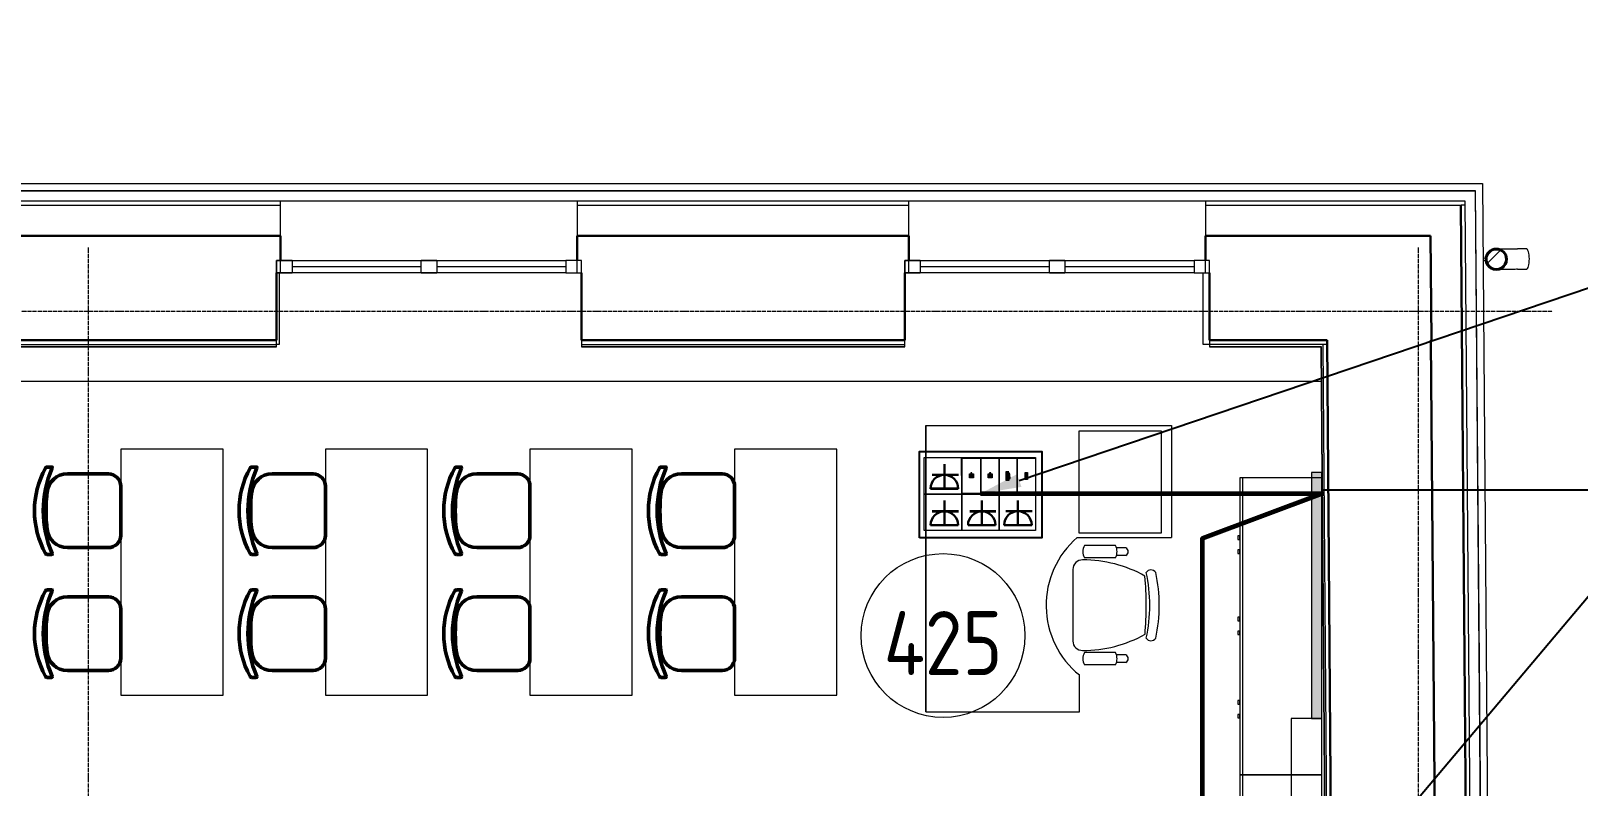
# Model space of a CAD drawing. Header units: millimetres. Extents: x -32 to 417638015, y -35 to 175284279.
# Drawn here: x 1344176 to 1351736, y 92580 to 96268 of the extents above; entities that cross this region are included whole.
import ezdxf
from ezdxf import colors
from ezdxf.entities.mleader import LeaderData, LeaderLine
from ezdxf.math import Vec2, Vec3

# ---------------------------------------------------------------- set-up
doc = ezdxf.new("R2010")
doc.units = ezdxf.units.MM
doc.linetypes.add('ADSK_Линия сетки', pattern=[25, 20, -2.5, 0, -2.5])
for name, color, linetype, lineweight in [('_ Окна', 7, 'Continuous', 9), ('_ЭМ_В полу', 26, 'Кабель в трубе', 60), ('_ЭМ_гофра', 5, 'Continuous', 60), ('Аннотация', 7, 'Continuous', 18), ('Обобщенные модели', 7, 'Continuous', 18), ('Окна', 7, 'Continuous', 9), ('Оси', 253, 'Continuous', 9), ('Перекрытие', 7, 'Continuous', 18), ('Стены внутренние', 7, 'Continuous', 18), ('Стены наружные', 7, 'Continuous', 18), ('Стены несущие', 7, 'Continuous', 30), ('Стены отделка', 7, 'Continuous', 30), ('Стены штриховка', 7, 'Continuous', 9), ('ТХ', 5, 'Continuous', 0), ('ТХ_Задание ЭОМ_СС', 6, 'Continuous', 0), ('ШТРИХОВКА', 252, 'Continuous', 15), ('Электро', 250, 'Continuous', 25), ('ЭОМ_Кабель для СУП', 150, 'Continuous', 9)]:
    doc.layers.add(name, color=color, linetype=linetype, lineweight=lineweight)
for name, color, linetype in [('_ЭМ_Надписи', 7, 'Continuous'), ('PDF _СС_розетки', 7, 'Continuous'), ('ВНУТРЯНКА', 1, 'Continuous')]:
    doc.layers.add(name, color=color, linetype=linetype)
doc.layers.add('PDF _ЭОМ _розетки', color=7, linetype='Continuous', true_color=0xeb0000)
doc.layers.add('Линии', color=7, linetype='Continuous', lineweight=9, true_color=0x00a600)
doc.styles.add('ELine', font='txt.shx')
doc.styles.add('GOST Common', font='GOST_Common.ttf', dxfattribs={"width": 0.9, "height": 350})
doc.styles.add('ЭОМ', font='isocpeur.ttf', dxfattribs={"width": 0.85, "height": 250})
doc.linetypes.add('TRAY', pattern='A,12.119257,["_",ELine,S=4.5,R=90,X=0,Y=-1.555839],0.750382,["_",ELine,S=4.5,R=0,X=0,Y=-0.805849],1.314849,["_",ELine,S=4.5,R=0,X=0,Y=-0.805849],2.250029,["_",ELine,S=4.5,R=90,X=0,Y=-1.555839],13.565483', length=30)
doc.linetypes.add('Кабель в трубе', pattern='A,8,[133,ltypeshp.shx,S=1,R=0,X=10,Y=1.3],-3,[130,ltypeshp.shx,S=1.5,R=-45,X=-1.5,Y=0],8', length=19)

# ---------------------------------------------------------------- blocks, each defined once
blk = doc.blocks.new('_ЭМ_ТХ2_4 Этаж')
at = {"lineweight": 0}
h = blk.add_hatch(color=8, dxfattribs=at)
h.dxf.hatch_style = 1
h.paths.add_polyline_path([(61292, 42347.2), (61242, 42347.2), (61242, 41147.2), (61292, 41147.2)])
at = {"color": 8, "linetype": 'Continuous', "lineweight": 5}
for p, q in [((59357.8, 41178.3), (59357.8, 42578.3)), ((59357.8, 42578.3), (59357.8, 41178.3)), ((59357.8, 42578.3), (60557.8, 42578.3)), ((60557.8, 42578.3), (60557.8, 42030.4)), ((60096.8, 42030.4), (60557.8, 42030.4)), ((60107.8, 41178.3), (60107.8, 41359.2)), ((59357.8, 41178.3), (60107.8, 41178.3)), ((59357.8, 41178.3), (60107.8, 41178.3))]:
    blk.add_line(p, q, dxfattribs=at)
at = {"color": 8, "linetype": 'ByBlock', "lineweight": -2}
for p, q in [((55063.8, 42374.6), (55085.5, 42374.6)), ((55063.8, 42374.6), (55085.5, 42374.6)), ((55362.8, 42341.1), (55162.5, 42341.1)), ((55362.8, 42341.1), (55162.5, 42341.1)), ((56063.8, 42374.6), (56085.5, 42374.6)), ((56063.8, 42374.6), (56085.5, 42374.6)), ((56362.8, 42341.1), (56162.5, 42341.1)), ((56362.8, 42341.1), (56162.5, 42341.1)), ((57063.8, 42374.6), (57085.5, 42374.6)), ((57063.8, 42374.6), (57085.5, 42374.6)), ((57362.8, 42341.1), (57162.5, 42341.1)), ((57362.8, 42341.1), (57162.5, 42341.1)), ((58063.8, 42374.6), (58085.5, 42374.6)), ((58063.8, 42374.6), (58085.5, 42374.6)), ((58362.8, 42341.1), (58162.5, 42341.1)), ((58362.8, 42341.1), (58162.5, 42341.1)), ((55422.8, 42281.2), (55422.8, 42041.1)), ((55422.8, 42281.2), (55422.8, 42041.1)), ((56422.8, 42281.2), (56422.8, 42041.1)), ((56422.8, 42281.2), (56422.8, 42041.1)), ((57422.8, 42281.2), (57422.8, 42041.1)), ((57422.8, 42281.2), (57422.8, 42041.1)), ((58422.8, 42281.2), (58422.8, 42041.1)), ((58422.8, 42281.2), (58422.8, 42041.1)), ((55362.8, 41981.1), (55162.5, 41981.1)), ((55362.8, 41981.1), (55162.5, 41981.1)), ((56362.8, 41981.1), (56162.5, 41981.1)), ((56362.8, 41981.1), (56162.5, 41981.1)), ((57362.8, 41981.1), (57162.5, 41981.1)), ((57362.8, 41981.1), (57162.5, 41981.1)), ((58362.8, 41981.1), (58162.5, 41981.1)), ((58362.8, 41981.1), (58162.5, 41981.1)), ((55063.8, 41947.6), (55085.5, 41947.6)), ((55063.8, 41947.6), (55085.5, 41947.6)), ((56063.8, 41947.6), (56085.5, 41947.6)), ((56063.8, 41947.6), (56085.5, 41947.6)), ((57063.8, 41947.6), (57085.5, 41947.6)), ((57063.8, 41947.6), (57085.5, 41947.6)), ((58063.8, 41947.6), (58085.5, 41947.6)), ((58063.8, 41947.6), (58085.5, 41947.6)), ((55063.8, 41774.6), (55085.5, 41774.6)), ((55063.8, 41774.6), (55085.5, 41774.6)), ((55362.8, 41741.1), (55162.5, 41741.1)), ((55362.8, 41741.1), (55162.5, 41741.1)), ((56063.8, 41774.6), (56085.5, 41774.6)), ((56063.8, 41774.6), (56085.5, 41774.6)), ((56362.8, 41741.1), (56162.5, 41741.1)), ((56362.8, 41741.1), (56162.5, 41741.1)), ((57063.8, 41774.6), (57085.5, 41774.6)), ((57063.8, 41774.6), (57085.5, 41774.6)), ((57362.8, 41741.1), (57162.5, 41741.1)), ((57362.8, 41741.1), (57162.5, 41741.1)), ((58063.8, 41774.6), (58085.5, 41774.6)), ((58063.8, 41774.6), (58085.5, 41774.6)), ((58362.8, 41741.1), (58162.5, 41741.1)), ((58362.8, 41741.1), (58162.5, 41741.1)), ((55422.8, 41681.2), (55422.8, 41441.1)), ((55422.8, 41681.2), (55422.8, 41441.1)), ((56422.8, 41681.2), (56422.8, 41441.1)), ((56422.8, 41681.2), (56422.8, 41441.1)), ((57422.8, 41681.2), (57422.8, 41441.1)), ((57422.8, 41681.2), (57422.8, 41441.1)), ((58422.8, 41681.2), (58422.8, 41441.1)), ((58422.8, 41681.2), (58422.8, 41441.1)), ((55362.8, 41381.1), (55162.5, 41381.1)), ((55362.8, 41381.1), (55162.5, 41381.1)), ((56362.8, 41381.1), (56162.5, 41381.1)), ((56362.8, 41381.1), (56162.5, 41381.1)), ((57362.8, 41381.1), (57162.5, 41381.1)), ((57362.8, 41381.1), (57162.5, 41381.1)), ((58362.8, 41381.1), (58162.5, 41381.1)), ((58362.8, 41381.1), (58162.5, 41381.1)), ((55063.8, 41347.6), (55085.5, 41347.6)), ((55063.8, 41347.6), (55085.5, 41347.6)), ((56063.8, 41347.6), (56085.5, 41347.6)), ((56063.8, 41347.6), (56085.5, 41347.6)), ((57063.8, 41347.6), (57085.5, 41347.6)), ((57063.8, 41347.6), (57085.5, 41347.6)), ((58063.8, 41347.6), (58085.5, 41347.6)), ((58063.8, 41347.6), (58085.5, 41347.6))]:
    blk.add_line(p, q, dxfattribs=at)
at = {"color": 8, "linetype": 'Continuous'}
for p, q in [((60904, 42322.2), (60904, 40872.2)), ((60283.6, 41991.6), (60132.4, 41991.6)), ((60335, 41979.5), (60289.4, 41979.5)), ((60283.6, 41931.3), (60132.4, 41931.3)), ((60334.9, 41942.8), (60289.2, 41942.8)), ((60076.2, 41875), (60076.2, 41524.9)), ((60283.6, 41468.6), (60132.4, 41468.6)), ((60334.9, 41457.1), (60289.2, 41457.1)), ((60283.6, 41408.4), (60132.4, 41408.4)), ((60335, 41420.4), (60289.4, 41420.4)), ((60904, 40872.2), (60904, 39422.2))]:
    blk.add_line(p, q, dxfattribs=at)
at = {"color": 8, "linetype": 'Continuous', "lineweight": 5}
for points in [[(60506.5, 42551.9), (60506.5, 42051.9), (60106.5, 42051.9), (60106.5, 42551.9)], [(61142, 41147.2), (61142, 39147.2), (61292, 39147.2), (61292, 41147.2)]]:
    blk.add_lwpolyline(points, close=True, dxfattribs=at)
at = {"color": 8, "lineweight": 0}
blk.add_lwpolyline([(61292, 42347.2), (61242, 42347.2), (61242, 41147.2), (61292, 41147.2), (61292, 42347.2)], dxfattribs=at)
at = {"color": 8, "linetype": 'Continuous'}
for points in [[(61292, 42322.2), (60892, 42322.2), (60892, 40872.2), (61292, 40872.2)], [(60892, 42020.8), (60892, 42038.2), (60881.7, 42038.2), (60881.7, 42020.8)], [(60892, 41953.1), (60892, 41970.5), (60881.7, 41970.5), (60881.7, 41953.1)], [(60892, 41623.9), (60892, 41641.3), (60881.7, 41641.3), (60881.7, 41623.9)], [(60892, 41556.3), (60892, 41573.6), (60881.7, 41573.6), (60881.7, 41556.3)], [(60892, 41216.9), (60892, 41234.3), (60881.7, 41234.3), (60881.7, 41216.9)], [(60892, 41149.2), (60892, 41166.6), (60881.7, 41166.6), (60881.7, 41149.2)], [(61292, 40872.2), (60892, 40872.2), (60892, 39422.2), (61292, 39422.2)]]:
    blk.add_lwpolyline(points, close=True, dxfattribs=at)
at = {"color": 8, "linetype": 'ByBlock', "lineweight": -2}
for centre, radius, start, end in [((55431.8, 42161.1), 430.5, 150.99166, 209.00834), ((55431.8, 42161.1), 430.5, 150.99166, 209.00834), ((55565.1, 42161.1), 520.8, 156.31951, 203.68049), ((55565.1, 42161.1), 520.8, 156.31951, 203.68049), ((55063.8, 42364.6), 10, 90, 148.06825), ((55063.8, 42364.6), 10, 90, 148.06825), ((55162.5, 42241.1), 100, 90, 174.25844), ((55162.5, 42241.1), 100, 90, 174.25844), ((55085.5, 42371.6), 3, 333.89783, 90), ((55085.5, 42371.6), 3, 333.89783, 90), ((55362.8, 42281.1), 60, 0, 90), ((55362.8, 42281.1), 60, 0, 90), ((56431.8, 42161.1), 430.5, 150.99166, 209.00834), ((56431.8, 42161.1), 430.5, 150.99166, 209.00834), ((56565.1, 42161.1), 520.8, 156.31951, 203.68049), ((56565.1, 42161.1), 520.8, 156.31951, 203.68049), ((56063.8, 42364.6), 10, 90, 148.06825), ((56063.8, 42364.6), 10, 90, 148.06825), ((56162.5, 42241.1), 100, 90, 174.25844), ((56162.5, 42241.1), 100, 90, 174.25844), ((56085.5, 42371.6), 3, 333.89783, 90), ((56085.5, 42371.6), 3, 333.89783, 90), ((56362.8, 42281.1), 60, 0, 90), ((56362.8, 42281.1), 60, 0, 90), ((57431.8, 42161.1), 430.5, 150.99166, 209.00834), ((57431.8, 42161.1), 430.5, 150.99166, 209.00834), ((57565.1, 42161.1), 520.8, 156.31951, 203.68049), ((57565.1, 42161.1), 520.8, 156.31951, 203.68049), ((57063.8, 42364.6), 10, 90, 148.06825), ((57063.8, 42364.6), 10, 90, 148.06825), ((57162.5, 42241.1), 100, 90, 174.25844), ((57162.5, 42241.1), 100, 90, 174.25844), ((57085.5, 42371.6), 3, 333.89783, 90), ((57085.5, 42371.6), 3, 333.89783, 90), ((57362.8, 42281.1), 60, 0, 90), ((57362.8, 42281.1), 60, 0, 90), ((58431.8, 42161.1), 430.5, 150.99166, 209.00834), ((58431.8, 42161.1), 430.5, 150.99166, 209.00834), ((58565.1, 42161.1), 520.8, 156.31951, 203.68049), ((58565.1, 42161.1), 520.8, 156.31951, 203.68049), ((58063.8, 42364.6), 10, 90, 148.06825), ((58063.8, 42364.6), 10, 90, 148.06825), ((58162.5, 42241.1), 100, 90, 174.25844), ((58162.5, 42241.1), 100, 90, 174.25844), ((58085.5, 42371.6), 3, 333.89783, 90), ((58085.5, 42371.6), 3, 333.89783, 90), ((58362.8, 42281.1), 60, 0, 90), ((58362.8, 42281.1), 60, 0, 90), ((55858.3, 42161.1), 800.4, 173.24698, 186.75302), ((55858.3, 42161.1), 800.4, 173.24698, 186.75302), ((56858.3, 42161.1), 800.4, 173.24698, 186.75302), ((56858.3, 42161.1), 800.4, 173.24698, 186.75302), ((57858.3, 42161.1), 800.4, 173.24698, 186.75302), ((57858.3, 42161.1), 800.4, 173.24698, 186.75302), ((58858.3, 42161.1), 800.4, 173.24698, 186.75302), ((58858.3, 42161.1), 800.4, 173.24698, 186.75302), ((55162.5, 42081.1), 100, 185.74156, 270), ((55162.5, 42081.1), 100, 185.74156, 270), ((55362.8, 42041.1), 60, 270, 0), ((55362.8, 42041.1), 60, 270, 0), ((56162.5, 42081.1), 100, 185.74156, 270), ((56162.5, 42081.1), 100, 185.74156, 270), ((56362.8, 42041.1), 60, 270, 0), ((56362.8, 42041.1), 60, 270, 0), ((57162.5, 42081.1), 100, 185.74156, 270), ((57162.5, 42081.1), 100, 185.74156, 270), ((57362.8, 42041.1), 60, 270, 0), ((57362.8, 42041.1), 60, 270, 0), ((58162.5, 42081.1), 100, 185.74156, 270), ((58162.5, 42081.1), 100, 185.74156, 270), ((58362.8, 42041.1), 60, 270, 0), ((58362.8, 42041.1), 60, 270, 0), ((55063.8, 41957.6), 10, 211.93175, 270), ((55063.8, 41957.6), 10, 211.93175, 270), ((55085.5, 41950.6), 3, 270, 26.10217), ((55085.5, 41950.6), 3, 270, 26.10217), ((56063.8, 41957.6), 10, 211.93175, 270), ((56063.8, 41957.6), 10, 211.93175, 270), ((56085.5, 41950.6), 3, 270, 26.10217), ((56085.5, 41950.6), 3, 270, 26.10217), ((57063.8, 41957.6), 10, 211.93175, 270), ((57063.8, 41957.6), 10, 211.93175, 270), ((57085.5, 41950.6), 3, 270, 26.10217), ((57085.5, 41950.6), 3, 270, 26.10217), ((58063.8, 41957.6), 10, 211.93175, 270), ((58063.8, 41957.6), 10, 211.93175, 270), ((58085.5, 41950.6), 3, 270, 26.10217), ((58085.5, 41950.6), 3, 270, 26.10217), ((55431.8, 41561.1), 430.5, 150.99166, 209.00834), ((55431.8, 41561.1), 430.5, 150.99166, 209.00834), ((55565.1, 41561.1), 520.8, 156.31951, 203.68049), ((55565.1, 41561.1), 520.8, 156.31951, 203.68049), ((55063.8, 41764.6), 10, 90, 148.06825), ((55063.8, 41764.6), 10, 90, 148.06825), ((55162.5, 41641.1), 100, 90, 174.25844), ((55162.5, 41641.1), 100, 90, 174.25844), ((55085.5, 41771.6), 3, 333.89783, 90), ((55085.5, 41771.6), 3, 333.89783, 90), ((55362.8, 41681.1), 60, 0, 90), ((55362.8, 41681.1), 60, 0, 90), ((56431.8, 41561.1), 430.5, 150.99166, 209.00834), ((56431.8, 41561.1), 430.5, 150.99166, 209.00834), ((56565.1, 41561.1), 520.8, 156.31951, 203.68049), ((56565.1, 41561.1), 520.8, 156.31951, 203.68049), ((56063.8, 41764.6), 10, 90, 148.06825), ((56063.8, 41764.6), 10, 90, 148.06825), ((56162.5, 41641.1), 100, 90, 174.25844), ((56162.5, 41641.1), 100, 90, 174.25844), ((56085.5, 41771.6), 3, 333.89783, 90), ((56085.5, 41771.6), 3, 333.89783, 90), ((56362.8, 41681.1), 60, 0, 90), ((56362.8, 41681.1), 60, 0, 90), ((57431.8, 41561.1), 430.5, 150.99166, 209.00834), ((57431.8, 41561.1), 430.5, 150.99166, 209.00834), ((57565.1, 41561.1), 520.8, 156.31951, 203.68049), ((57565.1, 41561.1), 520.8, 156.31951, 203.68049), ((57063.8, 41764.6), 10, 90, 148.06825), ((57063.8, 41764.6), 10, 90, 148.06825), ((57162.5, 41641.1), 100, 90, 174.25844), ((57162.5, 41641.1), 100, 90, 174.25844), ((57085.5, 41771.6), 3, 333.89783, 90), ((57085.5, 41771.6), 3, 333.89783, 90), ((57362.8, 41681.1), 60, 0, 90), ((57362.8, 41681.1), 60, 0, 90), ((58431.8, 41561.1), 430.5, 150.99166, 209.00834), ((58431.8, 41561.1), 430.5, 150.99166, 209.00834), ((58565.1, 41561.1), 520.8, 156.31951, 203.68049), ((58565.1, 41561.1), 520.8, 156.31951, 203.68049), ((58063.8, 41764.6), 10, 90, 148.06825), ((58063.8, 41764.6), 10, 90, 148.06825), ((58162.5, 41641.1), 100, 90, 174.25844), ((58162.5, 41641.1), 100, 90, 174.25844), ((58085.5, 41771.6), 3, 333.89783, 90), ((58085.5, 41771.6), 3, 333.89783, 90), ((58362.8, 41681.1), 60, 0, 90), ((58362.8, 41681.1), 60, 0, 90), ((55858.3, 41561.1), 800.4, 173.24698, 186.75302), ((55858.3, 41561.1), 800.4, 173.24698, 186.75302), ((56858.3, 41561.1), 800.4, 173.24698, 186.75302), ((56858.3, 41561.1), 800.4, 173.24698, 186.75302), ((57858.3, 41561.1), 800.4, 173.24698, 186.75302), ((57858.3, 41561.1), 800.4, 173.24698, 186.75302), ((58858.3, 41561.1), 800.4, 173.24698, 186.75302), ((58858.3, 41561.1), 800.4, 173.24698, 186.75302), ((55162.5, 41481.1), 100, 185.74156, 270), ((55162.5, 41481.1), 100, 185.74156, 270), ((55362.8, 41441.1), 60, 270, 0), ((55362.8, 41441.1), 60, 270, 0), ((56162.5, 41481.1), 100, 185.74156, 270), ((56162.5, 41481.1), 100, 185.74156, 270), ((56362.8, 41441.1), 60, 270, 0), ((56362.8, 41441.1), 60, 270, 0), ((57162.5, 41481.1), 100, 185.74156, 270), ((57162.5, 41481.1), 100, 185.74156, 270), ((57362.8, 41441.1), 60, 270, 0), ((57362.8, 41441.1), 60, 270, 0), ((58162.5, 41481.1), 100, 185.74156, 270), ((58162.5, 41481.1), 100, 185.74156, 270), ((58362.8, 41441.1), 60, 270, 0), ((58362.8, 41441.1), 60, 270, 0), ((55063.8, 41357.6), 10, 211.93175, 270), ((55063.8, 41357.6), 10, 211.93175, 270), ((55085.5, 41350.6), 3, 270, 26.10217), ((55085.5, 41350.6), 3, 270, 26.10217), ((56063.8, 41357.6), 10, 211.93175, 270), ((56063.8, 41357.6), 10, 211.93175, 270), ((56085.5, 41350.6), 3, 270, 26.10217), ((56085.5, 41350.6), 3, 270, 26.10217), ((57063.8, 41357.6), 10, 211.93175, 270), ((57063.8, 41357.6), 10, 211.93175, 270), ((57085.5, 41350.6), 3, 270, 26.10217), ((57085.5, 41350.6), 3, 270, 26.10217), ((58063.8, 41357.6), 10, 211.93175, 270), ((58063.8, 41357.6), 10, 211.93175, 270), ((58085.5, 41350.6), 3, 270, 26.10217), ((58085.5, 41350.6), 3, 270, 26.10217)]:
    blk.add_arc(centre, radius, start, end, dxfattribs=at)
at = {"color": 8, "linetype": 'Continuous', "lineweight": 5}
blk.add_arc((60382.1, 41699.3), 437, 130.76329, 231.11011, dxfattribs=at)
at = {"color": 8, "linetype": 'Continuous'}
for centre, radius, start, end in [((60182.4, 41961.4), 58.4, 148.95097, 211.04877), ((60233.6, 41961.4), 58.4, 328.95098, 31.04877), ((60326.4, 41961.2), 20.2, 294.89545, 65.33537), ((60121.6, 41875.6), 45.4, 87.81347, 180.74787), ((60124.6, 41296.5), 624.5, 60.90677, 90.12147), ((58672.2, 41699.2), 1761.9, 355.39382, 4.65462), ((60457.3, 41843.9), 28.1, 34.29147, 145.70827), ((59704, 41699.2), 747.5, 347.60199, 12.39777), ((59750.5, 41699.2), 747.5, 347.60199, 12.39777), ((60121.6, 41524.3), 45.4, 179.25187, 272.18664), ((60124.6, 42103.4), 624.5, 269.87797, 299.10589), ((60457.3, 41554.6), 28.1, 214.29007, 325.70964), ((60182.4, 41438.5), 58.4, 148.95097, 211.04877), ((60233.6, 41438.5), 58.4, 328.95101, 31.04877), ((60326.5, 41438.7), 20.2, 294.89545, 65.33537)]:
    blk.add_arc(centre, radius, start, end, dxfattribs=at)
at = {"layer": 'ТХ', "color": 8}
for p, q in [((55922.8, 42461.2), (55422.8, 42461.2)), ((55422.8, 42461.2), (55422.8, 41261.2)), ((55922.8, 41261.2), (55922.8, 42461.2)), ((56922.8, 42461.2), (56422.8, 42461.2)), ((56422.8, 42461.2), (56422.8, 41261.2)), ((56922.8, 41261.2), (56922.8, 42461.2)), ((57922.8, 42461.2), (57422.8, 42461.2)), ((57422.8, 42461.2), (57422.8, 41261.2)), ((57922.8, 41261.2), (57922.8, 42461.2)), ((58922.8, 42461.2), (58422.8, 42461.2)), ((58422.8, 42461.2), (58422.8, 41261.2)), ((58922.8, 41261.2), (58922.8, 42461.2)), ((55422.8, 41261.2), (55922.8, 41261.2)), ((56422.8, 41261.2), (56922.8, 41261.2)), ((57422.8, 41261.2), (57922.8, 41261.2)), ((58422.8, 41261.2), (58922.8, 41261.2))]:
    blk.add_line(p, q, dxfattribs=at)
blk = doc.blocks.new('План 4 этажа')
at = {"layer": 'Обобщенные модели', "lineweight": 9}
h = blk.add_hatch(dxfattribs=at)
h.set_pattern_fill('FP_10', color=8, angle=-89.5366181, style=0, pattern_type=2)
h.set_pattern_definition([(45.00038, (591.94, 243.9), (-106.06672, 106.0653), [])])
h.paths.add_polyline_path([(56225.816, 43579.568), (56248.067, 43579.748), (56268.037, 43589.565), (56281.769, 43607.074), (56286.545, 43628.807), (56281.419, 43650.461), (56267.15, 43667.865), (56247.278, 43677.238), (56225.027, 43677.058), (56205.057, 43667.241), (56191.325, 43649.732), (56186.803, 43626.922), (56191.675, 43606.345), (56206.207, 43588.817), (56225.434, 43579.748)])
at = {"layer": '_ Окна', "color": 8, "lineweight": 18}
for p, q in [((50275.393, 43562.707), (50275.393, 43622.707)), ((50275.393, 43622.707), (50351.393, 43622.707)), ((50351.393, 43562.707), (50275.393, 43562.707)), ((50351.393, 43622.707), (50351.393, 43562.707)), ((50982.393, 43562.707), (50982.393, 43622.707)), ((50982.393, 43622.707), (51058.393, 43622.707)), ((51058.393, 43562.707), (50982.393, 43562.707)), ((51058.393, 43622.707), (51058.393, 43562.707)), ((51689.393, 43622.707), (51689.393, 43562.707)), ((51765.393, 43622.707), (51689.393, 43622.707)), ((51689.393, 43562.707), (51765.393, 43562.707)), ((51765.393, 43562.707), (51765.393, 43622.707)), ((53345.388, 43562.707), (53345.388, 43622.707)), ((53345.388, 43622.707), (53421.388, 43622.707)), ((53421.388, 43562.707), (53345.388, 43562.707)), ((53421.388, 43622.707), (53421.388, 43562.707)), ((54052.388, 43562.707), (54052.388, 43622.707)), ((54052.388, 43622.707), (54128.388, 43622.707)), ((54128.388, 43562.707), (54052.388, 43562.707)), ((54128.388, 43622.707), (54128.388, 43562.707)), ((54759.388, 43622.707), (54759.388, 43562.707)), ((54835.388, 43622.707), (54759.388, 43622.707)), ((54759.388, 43562.707), (54835.388, 43562.707)), ((54835.388, 43562.707), (54835.388, 43622.707))]:
    blk.add_line(p, q, dxfattribs=at)
at = {"layer": '_ Окна', "color": 8}
for p, q in [((50295.393, 43562.707), (50295.393, 43622.707)), ((50351.393, 43592.707), (50982.393, 43592.707)), ((51058.393, 43592.707), (51689.393, 43592.707)), ((51745.393, 43562.707), (51745.393, 43622.707)), ((53365.388, 43562.707), (53365.388, 43622.707)), ((53421.388, 43592.707), (54052.388, 43592.707)), ((54128.388, 43592.707), (54759.388, 43592.707)), ((54815.388, 43562.707), (54815.388, 43622.707))]:
    blk.add_line(p, q, dxfattribs=at)
at = {"layer": 'Линии', "color": 8}
blk.add_circle((53532.9, 41790.669), 400, dxfattribs=at)
at = {"layer": 'Обобщенные модели', "color": 8}
for p, q in [((56066.275, 43632.026), (56063.937, 43632.007)), ((56185.649, 43632.991), (56172.044, 43632.881)), ((56382.289, 43679.583), (56339.787, 43679.239)), ((56064.018, 43622.007), (56066.593, 43622.028)), ((56172.125, 43622.882), (56185.73, 43622.992)), ((56340.595, 43579.243), (56383.098, 43579.586))]:
    blk.add_line(p, q, dxfattribs=at)
at = {"layer": 'Обобщенные модели', "color": 8, "flags": 128}
for points in [[(56249.159, 43678.506), (56250.429, 43678.517), (56253.093, 43678.538), (56255.969, 43678.562), (56259.054, 43678.586), (56262.341, 43678.613), (56265.827, 43678.641), (56269.506, 43678.671), (56273.371, 43678.702), (56277.416, 43678.735), (56281.635, 43678.769), (56286.022, 43678.805), (56290.568, 43678.841), (56295.268, 43678.879), (56300.113, 43678.919), (56305.095, 43678.959), (56310.207, 43679), (56315.441, 43679.042), (56320.787, 43679.086), (56326.239, 43679.13), (56331.786, 43679.175), (56337.42, 43679.22), (56339.787, 43679.239)], [(56340.595, 43579.243), (56334.928, 43579.197), (56329.344, 43579.152), (56323.851, 43579.107), (56318.46, 43579.064), (56313.178, 43579.021), (56308.015, 43578.979), (56302.977, 43578.938), (56298.074, 43578.899), (56293.313, 43578.86), (56288.702, 43578.823), (56284.248, 43578.787), (56279.959, 43578.752), (56275.84, 43578.719), (56271.9, 43578.687), (56268.143, 43578.657), (56264.576, 43578.628), (56261.205, 43578.601), (56258.036, 43578.575), (56255.072, 43578.551), (56252.32, 43578.529), (56249.968, 43578.51)]]:
    blk.add_lwpolyline(points, dxfattribs=at)
at = {"layer": 'Обобщенные модели', "color": 8}
for start, end in [(0.4633819, 180.4633819), (180.4633819, 0.4633819)]:
    blk.add_arc((56236.547, 43628.403), 52, start, end, dxfattribs=at)
at = {"layer": 'Обобщенные модели', "color": 8, "lineweight": 40}
for start, end in [(0.4633819, 180.4633819), (180.4633819, 0.4633819)]:
    blk.add_arc((56236.547, 43628.403), 50, start, end, dxfattribs=at)
at = {"layer": 'Обобщенные модели', "color": 8}
for start_param, end_param in [(4.71238898, 6.28318531), (3.14159265, 4.71238898)]:
    blk.add_ellipse((56382.694, 43629.585), major_axis=(-0.404, 49.998), ratio=0.30901699, start_param=start_param, end_param=end_param, dxfattribs=at)
at = {"layer": 'Окна', "color": 8}
for p, q in [((50275.393, 43622.707), (50275.393, 43562.707)), ((50351.393, 43622.707), (50275.393, 43622.707)), ((50275.393, 43562.707), (50351.393, 43562.707)), ((50351.393, 43622.707), (50982.393, 43622.707)), ((50982.393, 43562.707), (50351.393, 43562.707)), ((51058.393, 43622.707), (50982.393, 43622.707)), ((50982.393, 43562.707), (51058.393, 43562.707)), ((51058.393, 43622.707), (51689.393, 43622.707)), ((51689.393, 43562.707), (51058.393, 43562.707)), ((51765.393, 43622.707), (51689.393, 43622.707)), ((51689.393, 43562.707), (51765.393, 43562.707)), ((51765.393, 43562.707), (51765.393, 43622.707)), ((53345.388, 43622.707), (53345.388, 43562.707)), ((53421.388, 43622.707), (53345.388, 43622.707)), ((53345.388, 43562.707), (53421.388, 43562.707)), ((53421.388, 43622.707), (54052.388, 43622.707)), ((54052.388, 43562.707), (53421.388, 43562.707)), ((54128.388, 43622.707), (54052.388, 43622.707)), ((54052.388, 43562.707), (54128.388, 43562.707)), ((54128.388, 43622.707), (54759.388, 43622.707)), ((54759.388, 43562.707), (54128.388, 43562.707)), ((54835.388, 43622.707), (54759.388, 43622.707)), ((54759.388, 43562.707), (54835.388, 43562.707)), ((54835.388, 43562.707), (54835.388, 43622.707))]:
    blk.add_line(p, q, dxfattribs=at)
at = {"layer": 'Оси', "color": 8, "linetype": 'ADSK_Линия сетки'}
for p, q in [((49356.505, -3353.101), (49356.505, 43685.833)), ((55856.505, -3353.101), (55856.505, 43685.833)), ((-10052.178, 43374.489), (56511.792, 43374.489))]:
    blk.add_line(p, q, dxfattribs=at)
at = {"layer": 'Перекрытие', "color": 8}
for p, q in [((50287.834, 43562.707), (50287.834, 43212.707)), ((54803.294, 43211.739), (54803.294, 43562.707)), ((50287.834, 43212.707), (50275.393, 43212.707)), ((54835.388, 43211.739), (54803.294, 43211.739)), ((46545.737, 43032.707), (55379.886, 43032.707))]:
    blk.add_line(p, q, dxfattribs=at)
at = {"layer": 'Стены внутренние', "color": 8}
blk.add_line((54835.388, 43212.707), (54803.294, 43212.707), dxfattribs=at)
at = {"layer": 'Стены наружные', "color": 8}
for p, q in [((45768.791, 43997.725), (56169.1, 43997.707)), ((56134.381, 43962.707), (45803.791, 43962.724)), ((45803.793, 43962.706), (56133.84, 43962.707)), ((56133.84, 43962.707), (56220.973, 33189.173)), ((56221.333, 33189.178), (56134.381, 43962.707)), ((56169.1, 43997.707), (56256.331, 33189.586)), ((51745.393, 43912.707), (50295.393, 43912.707)), ((54815.388, 43912.707), (53365.388, 43912.707))]:
    blk.add_line(p, q, dxfattribs=at)
at = {"layer": 'Стены несущие', "color": 8}
for p, q in [((50295.393, 43742.707), (48730.673, 43742.707)), ((50295.393, 43622.707), (50295.393, 43742.707)), ((51745.393, 43742.707), (51745.393, 43622.707)), ((53365.388, 43742.707), (51745.393, 43742.707)), ((53365.388, 43622.707), (53365.388, 43742.707)), ((54815.388, 43742.707), (54815.388, 43622.707)), ((55915.612, 43742.707), (54815.388, 43742.707)), ((55919.737, 43232.707), (55915.612, 43742.707)), ((50275.393, 43232.707), (50275.393, 43562.707)), ((51765.393, 43562.707), (51765.393, 43232.707)), ((53345.388, 43232.707), (53345.388, 43562.707)), ((54835.388, 43562.707), (54835.388, 43232.707)), ((48750.673, 43232.707), (50275.393, 43232.707)), ((53345.388, 43232.707), (51765.393, 43232.707)), ((55409.72, 43232.707), (54835.388, 43232.707)), ((55409.72, 43232.707), (55458.789, 37165.596)), ((55917.162, 43232.707), (55919.737, 43232.707)), ((55917.162, 43232.707), (55973.858, 36222.623))]:
    blk.add_line(p, q, dxfattribs=at)
at = {"layer": 'Стены отделка', "color": 8, "lineweight": 9}
for p, q in [((50295.393, 43912.707), (48730.673, 43912.707)), ((50295.393, 43742.707), (50295.393, 43912.707)), ((53365.388, 43912.707), (51745.393, 43912.707)), ((51745.393, 43912.707), (51745.393, 43742.707)), ((53365.388, 43742.707), (53365.388, 43912.707)), ((56084.243, 43912.707), (54815.388, 43912.707)), ((54815.388, 43912.707), (54815.388, 43742.707)), ((56061.829, 43892.707), (56064.404, 43892.707)), ((56123.853, 36223.836), (56061.829, 43892.707)), ((56064.404, 43892.707), (56126.427, 36223.857)), ((56146.427, 36224.019), (56084.243, 43912.707)), ((55913.037, 43742.707), (55917.162, 43232.707)), ((48750.673, 43212.707), (50275.393, 43212.707)), ((48750.673, 43200.707), (50275.393, 43200.707)), ((50275.393, 43200.707), (50275.393, 43232.707)), ((51765.393, 43232.707), (51765.393, 43200.707)), ((51765.393, 43212.707), (53345.388, 43212.707)), ((51765.393, 43200.707), (53345.388, 43200.707)), ((53345.388, 43200.707), (53345.388, 43232.707)), ((54835.388, 43232.707), (54835.388, 43200.707)), ((55410.448, 43212.707), (54835.388, 43212.707)), ((54835.388, 43200.707), (55378.543, 43200.707)), ((55378.543, 43200.707), (55426.531, 37197.811)), ((55438.79, 37165.436), (55390.447, 43212.707)), ((55410.448, 43212.707), (55390.449, 43212.547)), ((55410.448, 43212.707), (55410.448, 43232.707)), ((55458.789, 37165.596), (55410.448, 43212.707))]:
    blk.add_line(p, q, dxfattribs=at)
at = {"layer": 'Стены штриховка', "color": 8}
for p, q in [((48730.673, 43892.707), (50295.393, 43892.707)), ((51745.393, 43892.707), (53365.388, 43892.707)), ((54815.388, 43892.707), (56061.829, 43892.707)), ((56084.404, 43892.707), (56064.404, 43892.707)), ((48750.673, 43202.707), (50275.393, 43202.707)), ((51765.393, 43202.707), (53345.388, 43202.707)), ((54835.388, 43202.707), (55380.527, 43202.707)), ((55380.527, 43202.707), (55428.547, 37195.797))]:
    blk.add_line(p, q, dxfattribs=at)
at = {"layer": 'Аннотация', "color": 8, "lineweight": 9, "insert": (53532.9, 41753.721), "char_height": 312.5, "width": 520.21112, "attachment_point": 5, "line_spacing_factor": 1.022766, "style": 'GOST Common'}
blk.add_mtext('425', dxfattribs=at)
blk = doc.blocks.new('розетк для люка')
at = {"layer": 'ВНУТРЯНКА', "color": 5, "lineweight": 30, "ltscale": 100, "transparency": 33554687}
blk.add_line((-67.1, -58.8), (-67.1, 69), dxfattribs=at)
at = {"layer": 'Электро', "color": 5, "lineweight": 30, "transparency": 33554687}
for p, q in [((0, 0), (-120.1, 0)), ((0, 67.3), (0, -67.3))]:
    blk.add_line(p, q, dxfattribs=at)
blk.add_ellipse((0.1, 0), major_axis=(47.6, 47.6), ratio=1, start_param=0.787621, end_param=3.924768, dxfattribs=at)
blk = doc.blocks.new('Люк на 6 мест')
h = blk.add_hatch(color=256)
h.dxf.hatch_style = 1
h.paths.add_polyline_path([(-284.6, 515.7), (-284.6, 526.8), (-319.2, 527), (-319.2, 515.9)])
h = blk.add_hatch(color=256)
h.dxf.hatch_style = 1
h.paths.add_polyline_path([(-323.7, 435.1), (-323.7, 435.1), (-313, 442.8), (-289.1, 442.7), (-279.4, 435), (-279.4, 435), (-279.3, 422.8), (-323.6, 422.8)])
h = blk.add_hatch(color=256)
h.dxf.hatch_style = 1
h.paths.add_polyline_path([(-311.7, 334.8), (-311.7, 341.7), (-317.2, 341.7), (-317.3, 347.2), (-311.8, 347.2), (-311.8, 354.1), (-292.5, 354.1), (-292.5, 334.9)])
h = blk.add_hatch(color=256)
h.dxf.hatch_style = 1
h.paths.add_polyline_path([(-311.3, 243.2), (-311.3, 250.1), (-316.8, 250.1), (-316.8, 255.6), (-311.3, 255.6), (-311.3, 262.4), (-292, 262.5), (-292, 243.2)])
for p, q in [((-323.6, 422.8), (-323.7, 435.1)), ((-323.7, 435.1), (-323.7, 435.1)), ((-279.3, 422.8), (-323.6, 422.8)), ((-289.1, 442.7), (-296.8, 442.7)), ((-296.8, 442.7), (-296.8, 435)), ((-289.1, 435), (-289.1, 442.7)), ((-289.1, 435), (-279.4, 435)), ((-279.4, 435), (-279.3, 422.8))]:
    blk.add_line(p, q)
for points in [[(-215.5, 477.1), (-388.3, 476.8), (-388.3, 565.7), (-215.5, 566)], [(-215.5, 388.2), (-388.3, 387.9), (-388.3, 476.8), (-215.5, 477.1)], [(-284.6, 526.8), (-284.6, 515.7), (-319.2, 515.9), (-319.2, 527)], [(-215.5, 299.3), (-388.3, 299), (-388.3, 387.9), (-215.5, 388.2)], [(-215.8, 205.5), (-388.7, 205.1), (-388.3, 299), (-215.5, 299.3)]]:
    blk.add_lwpolyline(points, close=True)
for points in [[(-311.8, 347.2), (-317.3, 347.2), (-317.2, 341.7), (-311.7, 341.7)], [(-311.8, 347.2), (-311.8, 354.1), (-292.5, 354.1)], [(-292.5, 354.1), (-292.5, 334.9), (-311.7, 334.8), (-311.7, 341.7)], [(-311.3, 255.6), (-316.8, 255.6), (-316.8, 250.1), (-311.3, 250.1)], [(-292, 262.5), (-292, 243.2), (-311.3, 243.2), (-311.3, 250.1)], [(-311.3, 255.6), (-311.3, 262.4), (-292, 262.5)]]:
    blk.add_lwpolyline(points)
at = {"layer": 'PDF _СС_розетки', "linetype": 'Continuous', "lineweight": 20, "transparency": 33554687}
for points in [[(-391.2, 566), (-213.4, 566), (-213.4, 388.2), (-391.2, 388.2)], [(-391.2, 388.2), (-213.4, 388.2), (-213.4, 205.3), (-391.2, 205.3)], [(-391.2, 388.2), (-213.4, 388.2), (-213.4, 205.3), (-391.2, 205.3)], [(-391.2, 205.3), (-213.4, 205.3), (-213.4, 22.4), (-391.2, 22.4)]]:
    blk.add_lwpolyline(points, close=True, dxfattribs=at)
at = {"layer": 'PDF _ЭОМ _розетки', "color": 3, "linetype": 'Continuous', "lineweight": 25, "transparency": 33554687}
blk.add_lwpolyline([(0, 0), (-421.6, 0), (-421.6, 596.5), (0, 596.5)], close=True, dxfattribs=at)
at = {"layer": 'PDF _ЭОМ _розетки', "color": 7, "linetype": 'Continuous', "lineweight": 20, "transparency": 33554687}
for points in [[(-35.6, 388.2), (-213.4, 388.2), (-213.4, 566), (-35.6, 566)], [(-35.6, 205.3), (-213.4, 205.3), (-213.4, 388.2), (-35.6, 388.2)], [(-35.6, 22.4), (-213.4, 22.4), (-213.4, 205.3), (-35.6, 205.3)]]:
    blk.add_lwpolyline(points, close=True, dxfattribs=at)
at = {"layer": 'ВНУТРЯНКА', "color": 5, "lineweight": 30, "ltscale": 100, "transparency": 33554687}
for p, q in [((-129, 244.7), (-129, 372.6)), ((-128.8, 244.7), (-128.8, 372.6)), ((-306.8, 61.8), (-306.8, 189.7)), ((-306.6, 61.8), (-306.6, 189.7)), ((-128.8, 61.8), (-128.8, 189.7))]:
    blk.add_line(p, q, dxfattribs=at)
at = {"layer": 'ВНУТРЯНКА', "color": 1, "lineweight": 30, "ltscale": 100, "transparency": 33554687}
blk.add_line((-129, 61.8), (-129, 189.7), dxfattribs=at)
at = {"layer": 'Электро', "color": 5, "lineweight": 30, "transparency": 33554687}
for p, q in [((-61.9, 303.6), (-181.9, 303.6)), ((-61.7, 303.6), (-181.8, 303.6)), ((-61.9, 370.8), (-61.9, 236.3)), ((-61.7, 370.8), (-61.7, 236.3)), ((-239.5, 188), (-239.5, 53.4)), ((-61.7, 188), (-61.7, 53.4)), ((-239.7, 120.7), (-359.7, 120.7)), ((-239.5, 120.7), (-359.6, 120.7)), ((-61.7, 120.7), (-181.8, 120.7))]:
    blk.add_line(p, q, dxfattribs=at)
at = {"layer": 'Электро', "color": 1, "lineweight": 30, "transparency": 33554687}
for p, q in [((-239.7, 188), (-239.7, 53.4)), ((-61.9, 188), (-61.9, 53.4)), ((-61.9, 120.7), (-181.9, 120.7))]:
    blk.add_line(p, q, dxfattribs=at)
at = {"layer": 'Электро', "color": 5, "lineweight": 30, "transparency": 33554687}
for centre in [(-61.7, 303.6), (-61.6, 303.6), (-239.5, 120.7), (-239.4, 120.7), (-61.6, 120.7)]:
    blk.add_ellipse(centre, major_axis=(47.6, 47.6), ratio=1, start_param=0.787621, end_param=3.924768, dxfattribs=at)
at = {"layer": 'Электро', "color": 1, "lineweight": 30, "transparency": 33554687}
blk.add_ellipse((-61.7, 120.7), major_axis=(47.6, 47.6), ratio=1, start_param=0.787621, end_param=3.924768, dxfattribs=at)
at = {"color": 5, "linetype": 'TRAY', "lineweight": 53, "transparency": 33554687}
blk.add_blockref('розетк для люка', (-61.9, 480.3), dxfattribs=at)

msp = doc.modelspace()

# ---------------------------------------------------------------- linework, layer by layer
at = {"layer": '_ЭМ_В полу', "ltscale": 25}
msp.add_lwpolyline([(1348816.3, 94008), (1350496.6, 94008.3)], dxfattribs=at)
at = {"layer": '_ЭМ_гофра', "linetype": 'ByBlock'}
msp.add_lwpolyline([(1342055.9, 89781.5), (1342056.7, 89069.2), (1349901.5, 89069.2), (1349901.5, 93790.2), (1350484.6, 94008.3)], dxfattribs=at)

# ---------------------------------------------------------------- block references
at = {"layer": 'ТХ_Задание ЭОМ_СС', "lineweight": 50}
msp.add_blockref('_ЭМ_ТХ2_4 Этаж', (1289191.8, 51763.2), dxfattribs=at)
at = {"layer": 'ШТРИХОВКА'}
msp.add_blockref('План 4 этажа', (1295100.3, 51524.3), dxfattribs=at)
at = {"layer": 'ЭОМ_Кабель для СУП', "color": 217, "linetype": 'ByBlock', "lineweight": 40, "true_color": 0x93278f, "transparency": 33554687, "rotation": 270}
msp.add_blockref('Люк на 6 мест', (1348518.9, 93792.6), dxfattribs=at)

# ---------------------------------------------------------------- leaders
at = {"layer": '_ЭМ_Надписи', "color": 7, "ltscale": 5}
ml = msp.add_multileader_mtext('Standard', dxfattribs=at)
ml.set_content('{\\fGOST Common|b0|i0|c0|p34;\\W0.9;\\C256;4\\fGOST Common|b0|i0|c204|p34;ЩРС\\fGOST Common|b0|i0|c0|p34;-2\\fISOCPEUR|b0|i0|c204|p34;\\W0.85; Гр.1\\P\\W1;\\C0;Раб.место учителя, ноутбук}', color=1, style='ЭОМ')
ml.set_leader_properties()
ml.build(insert=Vec2(0, 0))
ml.multileader.update_dxf_attribs({"text_left_attachment_type": 6, "text_right_attachment_type": 6, "dogleg_length": 0, "arrow_head_size": 200})
ctx = ml.context
ctx.base_point, ctx.char_height, ctx.arrow_head_size, ctx.landing_gap_size, ctx.plane_origin = Vec3(1354531.3, 95941.9, -64.3), 250, 200, 0, Vec3(1336797.3, 105038.8, -64.3)
ctx.left_attachment, ctx.right_attachment = 6, 6
notes = []
notes.append((ctx, [(0, (1, 1, 0), (1354531.3, 95941.9, -64.3), (1, 0), 0, [(0, [(1348816.3, 94008.1, -64.3)], 0, [])])]))
ctx.mtext.insert, ctx.mtext.width, ctx.mtext.defined_height, ctx.mtext.flow_direction = Vec3(1354531.3, 96266.9, -64.3), 2073.809, 545.6, 5
ml = msp.add_multileader_mtext('Standard', dxfattribs=at)
ml.set_content('{\\fGOST Common|b0|i0|c204|p34;\\W0.9;\\C256;4ЩРС-2\\fISOCPEUR|b0|i0|c204|p34;\\W0.85; Гр.1\\Ph=2.0м\\P\\W1;\\C0;Итер. у-во}', color=1, style='ЭОМ')
ml.set_leader_properties()
ml.build(insert=Vec2(0, 0))
ml.multileader.update_dxf_attribs({"text_left_attachment_type": 6, "text_right_attachment_type": 6, "dogleg_length": 0, "arrow_head_size": 200})
ctx = ml.context
ctx.base_point, ctx.char_height, ctx.arrow_head_size, ctx.landing_gap_size, ctx.plane_origin = Vec3(1352222.3, 94025.3), 250, 200, 0, Vec3(1346691.2, 97899.1)
ctx.left_attachment, ctx.right_attachment = 6, 6
notes.append((ctx, [(0, (1, 1, 0), (1352222.3, 94025.3), (1, 0), 0, [(0, [(1350551.5, 92042.5)], 0, [])])]))
ctx.mtext.insert, ctx.mtext.width, ctx.mtext.defined_height, ctx.mtext.flow_direction = Vec3(1352222.3, 94350.3), 2879.263, 1412.5, 5
for ctx, leaders in notes:
    for number, flags, end, landing, length, lines in leaders:
        leader = LeaderData()
        leader.index, (leader.has_last_leader_line, leader.has_dogleg_vector, leader.attachment_direction) = number, flags
        leader.last_leader_point, leader.dogleg_vector, leader.dogleg_length = Vec3(end), Vec3(landing), length
        for number, points, colour, breaks in lines:
            line = LeaderLine()
            line.index, line.vertices, line.color, line.breaks = number, Vec3.list(points), colors.encode_raw_color(colour), breaks
            leader.lines.append(line)
        ctx.leaders.append(leader)

doc.saveas('drawing.dxf')
